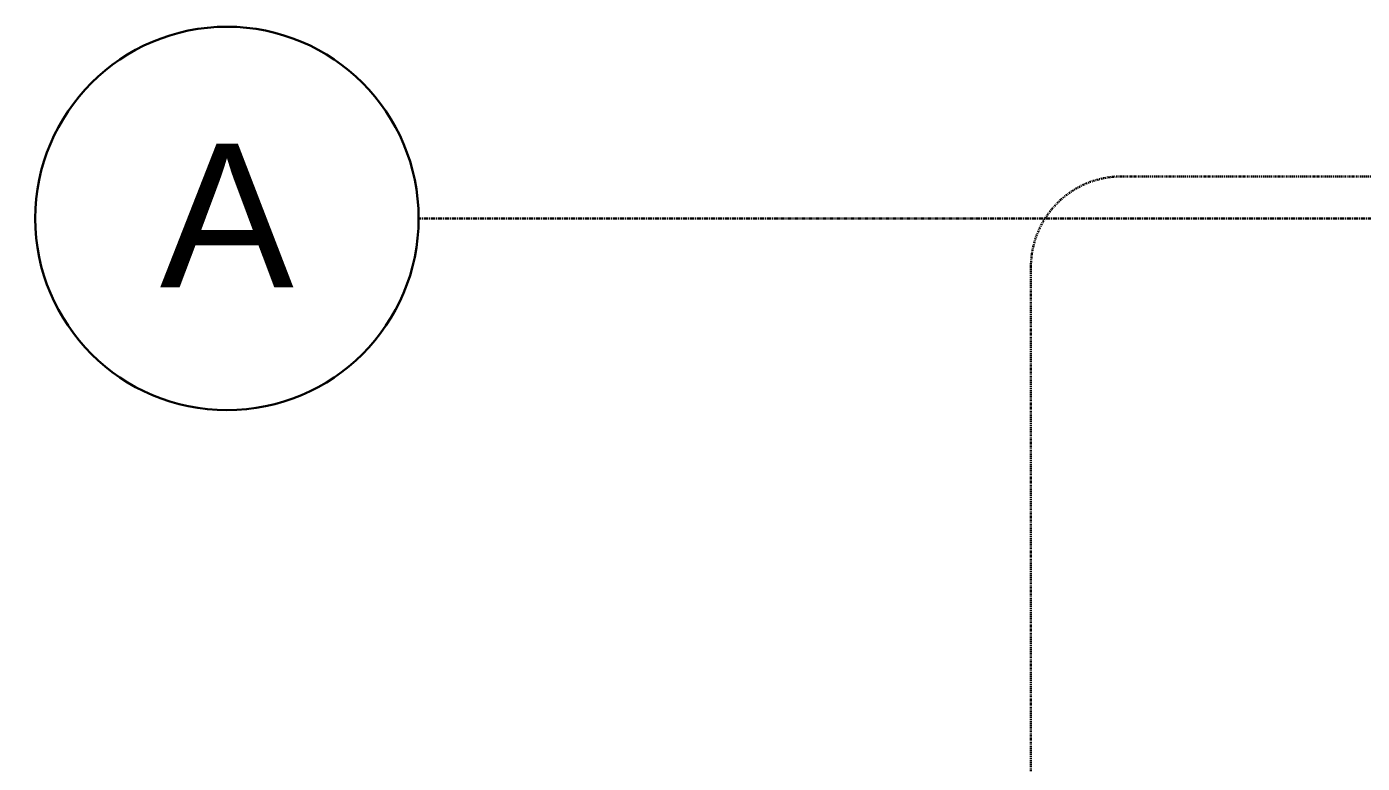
# Model space of a CAD drawing. Header units: inches. Extents: x -4126 to 593, y 9773 to 12297.
# Drawn here: x -1483.6 to -1316.3, y 11779 to 11871.2 of the extents above; entities that cross this region are included whole.
import ezdxf

# ---------------------------------------------------------------- set-up
doc = ezdxf.new("R2010")
doc.units = ezdxf.units.IN
doc.header["$MEASUREMENT"] = 0
doc.linetypes.add('Dash Dot 3_16_', pattern=[0.3125, 0.1875, -0.0625, 0, -0.0625])
doc.linetypes.add('Grid Line 1_2_', pattern=[0.875, 0.5, -0.125, 0.125, -0.125])
for name, color, linetype, lineweight in [('A-ANNO-SYMB', 150, 'Continuous', 9), ('S-GRID', 1, 'Continuous', 9), ('S-GRID-IDEN', 1, 'Continuous', 30)]:
    doc.layers.add(name, color=color, linetype=linetype, lineweight=lineweight)
doc.styles.add('Arial', font='arial.ttf', dxfattribs={"height": 18})

# ---------------------------------------------------------------- blocks, each defined once
blk = doc.blocks.new('Grid - Grid Head - Circle-1738874-FRAMING PLAN - 2ND FLOOR AT RAMP')
at = {"layer": 'S-GRID-IDEN'}
for start, end in [(360, 180), (180, 360)]:
    blk.add_arc((0, 0), 0.25, start, end, dxfattribs=at)

msp = doc.modelspace()

# ---------------------------------------------------------------- linework, layer by layer
at = {"layer": 'A-ANNO-SYMB', "linetype": 'Dash Dot 3_16_', "lineweight": 30}
for p, q in [((-635.889, 11852.45), (-1346.496, 11852.45)), ((-1357.834, 11841.112), (-1357.834, 11537.384))]:
    msp.add_line(p, q, dxfattribs=at)
msp.add_arc((-1346.496, 11841.112), 11.339, 90, 180, dxfattribs=at)
at = {"layer": 'S-GRID', "linetype": 'Grid Line 1_2_', "lineweight": 30}
msp.add_line((593.207, 11847.189), (-1434.498, 11847.189), dxfattribs=at)

# ---------------------------------------------------------------- block references
at = {"layer": 'S-GRID-IDEN', "xscale": 95.99999999999994, "yscale": 95.99999999999994, "zscale": 95.99999999999994, "rotation": 89.9999999999999}
msp.add_blockref('Grid - Grid Head - Circle-1738874-FRAMING PLAN - 2ND FLOOR AT RAMP', (-1458.498, 11847.189), dxfattribs=at)

# ---------------------------------------------------------------- texts
at = {"layer": 'S-GRID-IDEN', "lineweight": 9, "insert": (-1466.905, 11856.57), "char_height": 18, "width": 20.301, "attachment_point": 1, "style": 'Arial'}
msp.add_mtext('A', dxfattribs=at)

doc.saveas('drawing.dxf')
